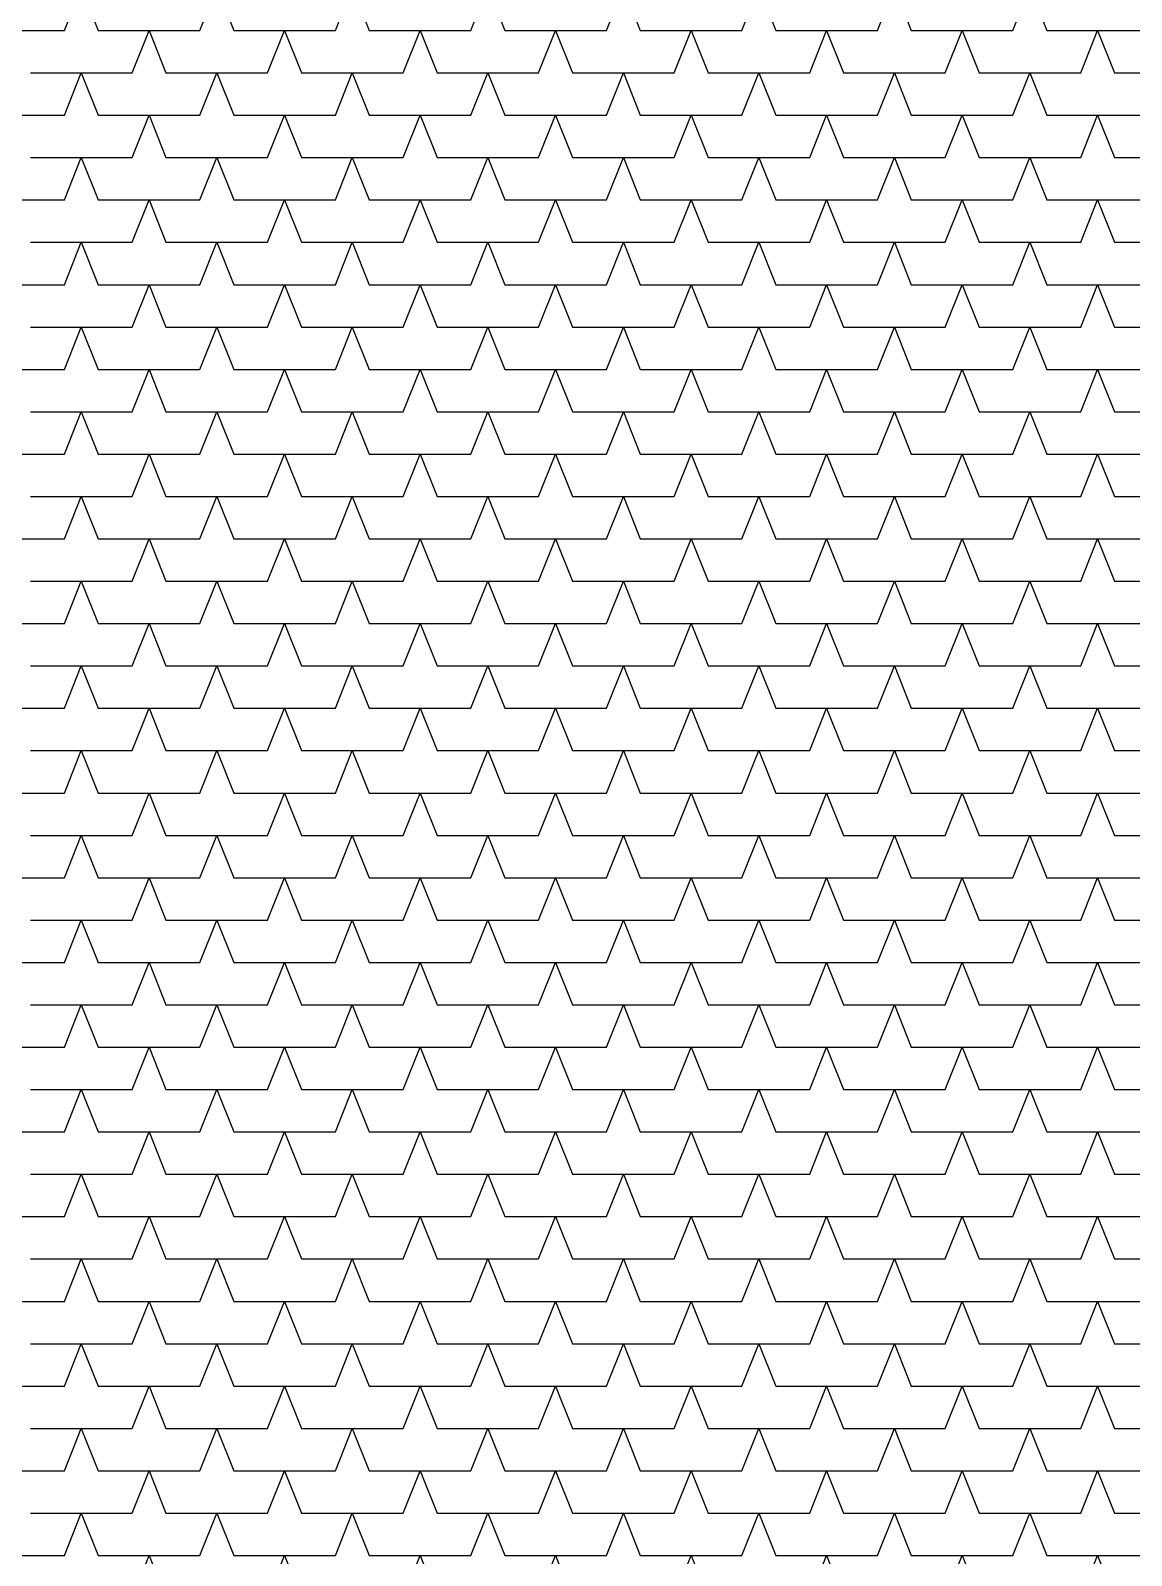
# Model space of a CAD drawing. Header units: inches. Extents: x 86794 to 87086, y 41803 to 41823.
# Drawn here: x 87032.651 to 87033.951, y 41819.53 to 41821.33 of the extents above; entities that cross this region are included whole.
import ezdxf

# ---------------------------------------------------------------- set-up
doc = ezdxf.new("R2010")
doc.units = ezdxf.units.IN
doc.header["$MEASUREMENT"] = 0

msp = doc.modelspace()

# ---------------------------------------------------------------- linework, layer by layer
at = {"color": 250}
for p, q in [((87032.6909, 41821.3295), (87032.7109, 41821.3795)), ((87032.7109, 41821.3795), (87032.7309, 41821.3295)), ((87032.8509, 41821.3295), (87032.8709, 41821.3795)), ((87032.8709, 41821.3795), (87032.8909, 41821.3295)), ((87033.0109, 41821.3295), (87033.0309, 41821.3795)), ((87033.0309, 41821.3795), (87033.0509, 41821.3295)), ((87033.1709, 41821.3295), (87033.1909, 41821.3795)), ((87033.1909, 41821.3795), (87033.2109, 41821.3295)), ((87033.3309, 41821.3295), (87033.3509, 41821.3795)), ((87033.3509, 41821.3795), (87033.3709, 41821.3295)), ((87033.4909, 41821.3295), (87033.5109, 41821.3795)), ((87033.5109, 41821.3795), (87033.5309, 41821.3295)), ((87033.6509, 41821.3295), (87033.6709, 41821.3795)), ((87033.6709, 41821.3795), (87033.6909, 41821.3295)), ((87033.8109, 41821.3295), (87033.8309, 41821.3795)), ((87033.8309, 41821.3795), (87033.8509, 41821.3295)), ((87032.5709, 41821.3295), (87032.6909, 41821.3295)), ((87032.7309, 41821.3295), (87032.8509, 41821.3295)), ((87032.7709, 41821.2795), (87032.7909, 41821.3295)), ((87032.7909, 41821.3295), (87032.8109, 41821.2795)), ((87032.8909, 41821.3295), (87033.0109, 41821.3295)), ((87032.9309, 41821.2795), (87032.9509, 41821.3295)), ((87032.9509, 41821.3295), (87032.9709, 41821.2795)), ((87033.0509, 41821.3295), (87033.1709, 41821.3295)), ((87033.0909, 41821.2795), (87033.1109, 41821.3295)), ((87033.1109, 41821.3295), (87033.1309, 41821.2795)), ((87033.2109, 41821.3295), (87033.3309, 41821.3295)), ((87033.2509, 41821.2795), (87033.2709, 41821.3295)), ((87033.2709, 41821.3295), (87033.2909, 41821.2795)), ((87033.3709, 41821.3295), (87033.4909, 41821.3295)), ((87033.4109, 41821.2795), (87033.4309, 41821.3295)), ((87033.4309, 41821.3295), (87033.4509, 41821.2795)), ((87033.5309, 41821.3295), (87033.6509, 41821.3295)), ((87033.5709, 41821.2795), (87033.5909, 41821.3295)), ((87033.5909, 41821.3295), (87033.6109, 41821.2795)), ((87033.6909, 41821.3295), (87033.8109, 41821.3295)), ((87033.7309, 41821.2795), (87033.7509, 41821.3295)), ((87033.7509, 41821.3295), (87033.7709, 41821.2795)), ((87033.8509, 41821.3295), (87033.9709, 41821.3295)), ((87033.8909, 41821.2795), (87033.9109, 41821.3295)), ((87033.9109, 41821.3295), (87033.9309, 41821.2795)), ((87032.6509, 41821.2795), (87032.7709, 41821.2795)), ((87032.6909, 41821.2295), (87032.7109, 41821.2795)), ((87032.7109, 41821.2795), (87032.7309, 41821.2295)), ((87032.8109, 41821.2795), (87032.9309, 41821.2795)), ((87032.8509, 41821.2295), (87032.8709, 41821.2795)), ((87032.8709, 41821.2795), (87032.8909, 41821.2295)), ((87032.9709, 41821.2795), (87033.0909, 41821.2795)), ((87033.0109, 41821.2295), (87033.0309, 41821.2795)), ((87033.0309, 41821.2795), (87033.0509, 41821.2295)), ((87033.1309, 41821.2795), (87033.2509, 41821.2795)), ((87033.1709, 41821.2295), (87033.1909, 41821.2795)), ((87033.1909, 41821.2795), (87033.2109, 41821.2295)), ((87033.2909, 41821.2795), (87033.4109, 41821.2795)), ((87033.3309, 41821.2295), (87033.3509, 41821.2795)), ((87033.3509, 41821.2795), (87033.3709, 41821.2295)), ((87033.4509, 41821.2795), (87033.5709, 41821.2795)), ((87033.4909, 41821.2295), (87033.5109, 41821.2795)), ((87033.5109, 41821.2795), (87033.5309, 41821.2295)), ((87033.6109, 41821.2795), (87033.7309, 41821.2795)), ((87033.6509, 41821.2295), (87033.6709, 41821.2795)), ((87033.6709, 41821.2795), (87033.6909, 41821.2295)), ((87033.7709, 41821.2795), (87033.8909, 41821.2795)), ((87033.8109, 41821.2295), (87033.8309, 41821.2795)), ((87033.8309, 41821.2795), (87033.8509, 41821.2295)), ((87033.9309, 41821.2795), (87034.0509, 41821.2795)), ((87032.5709, 41821.2295), (87032.6909, 41821.2295)), ((87032.7309, 41821.2295), (87032.8509, 41821.2295)), ((87032.7709, 41821.1795), (87032.7909, 41821.2295)), ((87032.7909, 41821.2295), (87032.8109, 41821.1795)), ((87032.8909, 41821.2295), (87033.0109, 41821.2295)), ((87032.9309, 41821.1795), (87032.9509, 41821.2295)), ((87032.9509, 41821.2295), (87032.9709, 41821.1795)), ((87033.0509, 41821.2295), (87033.1709, 41821.2295)), ((87033.0909, 41821.1795), (87033.1109, 41821.2295)), ((87033.1109, 41821.2295), (87033.1309, 41821.1795)), ((87033.2109, 41821.2295), (87033.3309, 41821.2295)), ((87033.2509, 41821.1795), (87033.2709, 41821.2295)), ((87033.2709, 41821.2295), (87033.2909, 41821.1795)), ((87033.3709, 41821.2295), (87033.4909, 41821.2295)), ((87033.4109, 41821.1795), (87033.4309, 41821.2295)), ((87033.4309, 41821.2295), (87033.4509, 41821.1795)), ((87033.5309, 41821.2295), (87033.6509, 41821.2295)), ((87033.5709, 41821.1795), (87033.5909, 41821.2295)), ((87033.5909, 41821.2295), (87033.6109, 41821.1795)), ((87033.6909, 41821.2295), (87033.8109, 41821.2295)), ((87033.7309, 41821.1795), (87033.7509, 41821.2295)), ((87033.7509, 41821.2295), (87033.7709, 41821.1795)), ((87033.8509, 41821.2295), (87033.9709, 41821.2295)), ((87033.8909, 41821.1795), (87033.9109, 41821.2295)), ((87033.9109, 41821.2295), (87033.9309, 41821.1795)), ((87032.6509, 41821.1795), (87032.7709, 41821.1795)), ((87032.6909, 41821.1295), (87032.7109, 41821.1795)), ((87032.7109, 41821.1795), (87032.7309, 41821.1295)), ((87032.8109, 41821.1795), (87032.9309, 41821.1795)), ((87032.8509, 41821.1295), (87032.8709, 41821.1795)), ((87032.8709, 41821.1795), (87032.8909, 41821.1295)), ((87032.9709, 41821.1795), (87033.0909, 41821.1795)), ((87033.0109, 41821.1295), (87033.0309, 41821.1795)), ((87033.0309, 41821.1795), (87033.0509, 41821.1295)), ((87033.1309, 41821.1795), (87033.2509, 41821.1795)), ((87033.1709, 41821.1295), (87033.1909, 41821.1795)), ((87033.1909, 41821.1795), (87033.2109, 41821.1295)), ((87033.2909, 41821.1795), (87033.4109, 41821.1795)), ((87033.3309, 41821.1295), (87033.3509, 41821.1795)), ((87033.3509, 41821.1795), (87033.3709, 41821.1295)), ((87033.4509, 41821.1795), (87033.5709, 41821.1795)), ((87033.4909, 41821.1295), (87033.5109, 41821.1795)), ((87033.5109, 41821.1795), (87033.5309, 41821.1295)), ((87033.6109, 41821.1795), (87033.7309, 41821.1795)), ((87033.6509, 41821.1295), (87033.6709, 41821.1795)), ((87033.6709, 41821.1795), (87033.6909, 41821.1295)), ((87033.7709, 41821.1795), (87033.8909, 41821.1795)), ((87033.8109, 41821.1295), (87033.8309, 41821.1795)), ((87033.8309, 41821.1795), (87033.8509, 41821.1295)), ((87033.9309, 41821.1795), (87034.0509, 41821.1795)), ((87032.5709, 41821.1295), (87032.6909, 41821.1295)), ((87032.7309, 41821.1295), (87032.8509, 41821.1295)), ((87032.7709, 41821.0795), (87032.7909, 41821.1295)), ((87032.7909, 41821.1295), (87032.8109, 41821.0795)), ((87032.8909, 41821.1295), (87033.0109, 41821.1295)), ((87032.9309, 41821.0795), (87032.9509, 41821.1295)), ((87032.9509, 41821.1295), (87032.9709, 41821.0795)), ((87033.0509, 41821.1295), (87033.1709, 41821.1295)), ((87033.0909, 41821.0795), (87033.1109, 41821.1295)), ((87033.1109, 41821.1295), (87033.1309, 41821.0795)), ((87033.2109, 41821.1295), (87033.3309, 41821.1295)), ((87033.2509, 41821.0795), (87033.2709, 41821.1295)), ((87033.2709, 41821.1295), (87033.2909, 41821.0795)), ((87033.3709, 41821.1295), (87033.4909, 41821.1295)), ((87033.4109, 41821.0795), (87033.4309, 41821.1295)), ((87033.4309, 41821.1295), (87033.4509, 41821.0795)), ((87033.5309, 41821.1295), (87033.6509, 41821.1295)), ((87033.5709, 41821.0795), (87033.5909, 41821.1295)), ((87033.5909, 41821.1295), (87033.6109, 41821.0795)), ((87033.6909, 41821.1295), (87033.8109, 41821.1295)), ((87033.7309, 41821.0795), (87033.7509, 41821.1295)), ((87033.7509, 41821.1295), (87033.7709, 41821.0795)), ((87033.8509, 41821.1295), (87033.9709, 41821.1295)), ((87033.8909, 41821.0795), (87033.9109, 41821.1295)), ((87033.9109, 41821.1295), (87033.9309, 41821.0795)), ((87032.6509, 41821.0795), (87032.7709, 41821.0795)), ((87032.6909, 41821.0295), (87032.7109, 41821.0795)), ((87032.7109, 41821.0795), (87032.7309, 41821.0295)), ((87032.8109, 41821.0795), (87032.9309, 41821.0795)), ((87032.8509, 41821.0295), (87032.8709, 41821.0795)), ((87032.8709, 41821.0795), (87032.8909, 41821.0295)), ((87032.9709, 41821.0795), (87033.0909, 41821.0795)), ((87033.0109, 41821.0295), (87033.0309, 41821.0795)), ((87033.0309, 41821.0795), (87033.0509, 41821.0295)), ((87033.1309, 41821.0795), (87033.2509, 41821.0795)), ((87033.1709, 41821.0295), (87033.1909, 41821.0795)), ((87033.1909, 41821.0795), (87033.2109, 41821.0295)), ((87033.2909, 41821.0795), (87033.4109, 41821.0795)), ((87033.3309, 41821.0295), (87033.3509, 41821.0795)), ((87033.3509, 41821.0795), (87033.3709, 41821.0295)), ((87033.4509, 41821.0795), (87033.5709, 41821.0795)), ((87033.4909, 41821.0295), (87033.5109, 41821.0795)), ((87033.5109, 41821.0795), (87033.5309, 41821.0295)), ((87033.6109, 41821.0795), (87033.7309, 41821.0795)), ((87033.6509, 41821.0295), (87033.6709, 41821.0795)), ((87033.6709, 41821.0795), (87033.6909, 41821.0295)), ((87033.7709, 41821.0795), (87033.8909, 41821.0795)), ((87033.8109, 41821.0295), (87033.8309, 41821.0795)), ((87033.8309, 41821.0795), (87033.8509, 41821.0295)), ((87033.9309, 41821.0795), (87034.0509, 41821.0795)), ((87032.5709, 41821.0295), (87032.6909, 41821.0295)), ((87032.7309, 41821.0295), (87032.8509, 41821.0295)), ((87032.7709, 41820.9795), (87032.7909, 41821.0295)), ((87032.7909, 41821.0295), (87032.8109, 41820.9795)), ((87032.8909, 41821.0295), (87033.0109, 41821.0295)), ((87032.9309, 41820.9795), (87032.9509, 41821.0295)), ((87032.9509, 41821.0295), (87032.9709, 41820.9795)), ((87033.0509, 41821.0295), (87033.1709, 41821.0295)), ((87033.0909, 41820.9795), (87033.1109, 41821.0295)), ((87033.1109, 41821.0295), (87033.1309, 41820.9795)), ((87033.2109, 41821.0295), (87033.3309, 41821.0295)), ((87033.2509, 41820.9795), (87033.2709, 41821.0295)), ((87033.2709, 41821.0295), (87033.2909, 41820.9795)), ((87033.3709, 41821.0295), (87033.4909, 41821.0295)), ((87033.4109, 41820.9795), (87033.4309, 41821.0295)), ((87033.4309, 41821.0295), (87033.4509, 41820.9795)), ((87033.5309, 41821.0295), (87033.6509, 41821.0295)), ((87033.5709, 41820.9795), (87033.5909, 41821.0295)), ((87033.5909, 41821.0295), (87033.6109, 41820.9795)), ((87033.6909, 41821.0295), (87033.8109, 41821.0295)), ((87033.7309, 41820.9795), (87033.7509, 41821.0295)), ((87033.7509, 41821.0295), (87033.7709, 41820.9795)), ((87033.8509, 41821.0295), (87033.9709, 41821.0295)), ((87033.8909, 41820.9795), (87033.9109, 41821.0295)), ((87033.9109, 41821.0295), (87033.9309, 41820.9795)), ((87032.6509, 41820.9795), (87032.7709, 41820.9795)), ((87032.6909, 41820.9295), (87032.7109, 41820.9795)), ((87032.7109, 41820.9795), (87032.7309, 41820.9295)), ((87032.8109, 41820.9795), (87032.9309, 41820.9795)), ((87032.8509, 41820.9295), (87032.8709, 41820.9795)), ((87032.8709, 41820.9795), (87032.8909, 41820.9295)), ((87032.9709, 41820.9795), (87033.0909, 41820.9795)), ((87033.0109, 41820.9295), (87033.0309, 41820.9795)), ((87033.0309, 41820.9795), (87033.0509, 41820.9295)), ((87033.1309, 41820.9795), (87033.2509, 41820.9795)), ((87033.1709, 41820.9295), (87033.1909, 41820.9795)), ((87033.1909, 41820.9795), (87033.2109, 41820.9295)), ((87033.2909, 41820.9795), (87033.4109, 41820.9795)), ((87033.3309, 41820.9295), (87033.3509, 41820.9795)), ((87033.3509, 41820.9795), (87033.3709, 41820.9295)), ((87033.4509, 41820.9795), (87033.5709, 41820.9795)), ((87033.4909, 41820.9295), (87033.5109, 41820.9795)), ((87033.5109, 41820.9795), (87033.5309, 41820.9295)), ((87033.6109, 41820.9795), (87033.7309, 41820.9795)), ((87033.6509, 41820.9295), (87033.6709, 41820.9795)), ((87033.6709, 41820.9795), (87033.6909, 41820.9295)), ((87033.7709, 41820.9795), (87033.8909, 41820.9795)), ((87033.8109, 41820.9295), (87033.8309, 41820.9795)), ((87033.8309, 41820.9795), (87033.8509, 41820.9295)), ((87033.9309, 41820.9795), (87034.0509, 41820.9795)), ((87032.5709, 41820.9295), (87032.6909, 41820.9295)), ((87032.7309, 41820.9295), (87032.8509, 41820.9295)), ((87032.7709, 41820.8795), (87032.7909, 41820.9295)), ((87032.7909, 41820.9295), (87032.8109, 41820.8795)), ((87032.8909, 41820.9295), (87033.0109, 41820.9295)), ((87032.9309, 41820.8795), (87032.9509, 41820.9295)), ((87032.9509, 41820.9295), (87032.9709, 41820.8795)), ((87033.0509, 41820.9295), (87033.1709, 41820.9295)), ((87033.0909, 41820.8795), (87033.1109, 41820.9295)), ((87033.1109, 41820.9295), (87033.1309, 41820.8795)), ((87033.2109, 41820.9295), (87033.3309, 41820.9295)), ((87033.2509, 41820.8795), (87033.2709, 41820.9295)), ((87033.2709, 41820.9295), (87033.2909, 41820.8795)), ((87033.3709, 41820.9295), (87033.4909, 41820.9295)), ((87033.4109, 41820.8795), (87033.4309, 41820.9295)), ((87033.4309, 41820.9295), (87033.4509, 41820.8795)), ((87033.5309, 41820.9295), (87033.6509, 41820.9295)), ((87033.5709, 41820.8795), (87033.5909, 41820.9295)), ((87033.5909, 41820.9295), (87033.6109, 41820.8795)), ((87033.6909, 41820.9295), (87033.8109, 41820.9295)), ((87033.7309, 41820.8795), (87033.7509, 41820.9295)), ((87033.7509, 41820.9295), (87033.7709, 41820.8795)), ((87033.8509, 41820.9295), (87033.9709, 41820.9295)), ((87033.8909, 41820.8795), (87033.9109, 41820.9295)), ((87033.9109, 41820.9295), (87033.9309, 41820.8795)), ((87032.6509, 41820.8795), (87032.7709, 41820.8795)), ((87032.6909, 41820.8295), (87032.7109, 41820.8795)), ((87032.7109, 41820.8795), (87032.7309, 41820.8295)), ((87032.8109, 41820.8795), (87032.9309, 41820.8795)), ((87032.8509, 41820.8295), (87032.8709, 41820.8795)), ((87032.8709, 41820.8795), (87032.8909, 41820.8295)), ((87032.9709, 41820.8795), (87033.0909, 41820.8795)), ((87033.0109, 41820.8295), (87033.0309, 41820.8795)), ((87033.0309, 41820.8795), (87033.0509, 41820.8295)), ((87033.1309, 41820.8795), (87033.2509, 41820.8795)), ((87033.1709, 41820.8295), (87033.1909, 41820.8795)), ((87033.1909, 41820.8795), (87033.2109, 41820.8295)), ((87033.2909, 41820.8795), (87033.4109, 41820.8795)), ((87033.3309, 41820.8295), (87033.3509, 41820.8795)), ((87033.3509, 41820.8795), (87033.3709, 41820.8295)), ((87033.4509, 41820.8795), (87033.5709, 41820.8795)), ((87033.4909, 41820.8295), (87033.5109, 41820.8795)), ((87033.5109, 41820.8795), (87033.5309, 41820.8295)), ((87033.6109, 41820.8795), (87033.7309, 41820.8795)), ((87033.6509, 41820.8295), (87033.6709, 41820.8795)), ((87033.6709, 41820.8795), (87033.6909, 41820.8295)), ((87033.7709, 41820.8795), (87033.8909, 41820.8795)), ((87033.8109, 41820.8295), (87033.8309, 41820.8795)), ((87033.8309, 41820.8795), (87033.8509, 41820.8295)), ((87033.9309, 41820.8795), (87034.0509, 41820.8795)), ((87032.5709, 41820.8295), (87032.6909, 41820.8295)), ((87032.7309, 41820.8295), (87032.8509, 41820.8295)), ((87032.7709, 41820.7795), (87032.7909, 41820.8295)), ((87032.7909, 41820.8295), (87032.8109, 41820.7795)), ((87032.8909, 41820.8295), (87033.0109, 41820.8295)), ((87032.9309, 41820.7795), (87032.9509, 41820.8295)), ((87032.9509, 41820.8295), (87032.9709, 41820.7795)), ((87033.0509, 41820.8295), (87033.1709, 41820.8295)), ((87033.0909, 41820.7795), (87033.1109, 41820.8295)), ((87033.1109, 41820.8295), (87033.1309, 41820.7795)), ((87033.2109, 41820.8295), (87033.3309, 41820.8295)), ((87033.2509, 41820.7795), (87033.2709, 41820.8295)), ((87033.2709, 41820.8295), (87033.2909, 41820.7795)), ((87033.3709, 41820.8295), (87033.4909, 41820.8295)), ((87033.4109, 41820.7795), (87033.4309, 41820.8295)), ((87033.4309, 41820.8295), (87033.4509, 41820.7795)), ((87033.5309, 41820.8295), (87033.6509, 41820.8295)), ((87033.5709, 41820.7795), (87033.5909, 41820.8295)), ((87033.5909, 41820.8295), (87033.6109, 41820.7795)), ((87033.6909, 41820.8295), (87033.8109, 41820.8295)), ((87033.7309, 41820.7795), (87033.7509, 41820.8295)), ((87033.7509, 41820.8295), (87033.7709, 41820.7795)), ((87033.8509, 41820.8295), (87033.9709, 41820.8295)), ((87033.8909, 41820.7795), (87033.9109, 41820.8295)), ((87033.9109, 41820.8295), (87033.9309, 41820.7795)), ((87032.6509, 41820.7795), (87032.7709, 41820.7795)), ((87032.6909, 41820.7295), (87032.7109, 41820.7795)), ((87032.7109, 41820.7795), (87032.7309, 41820.7295)), ((87032.8109, 41820.7795), (87032.9309, 41820.7795)), ((87032.8509, 41820.7295), (87032.8709, 41820.7795)), ((87032.8709, 41820.7795), (87032.8909, 41820.7295)), ((87032.9709, 41820.7795), (87033.0909, 41820.7795)), ((87033.0109, 41820.7295), (87033.0309, 41820.7795)), ((87033.0309, 41820.7795), (87033.0509, 41820.7295)), ((87033.1309, 41820.7795), (87033.2509, 41820.7795)), ((87033.1709, 41820.7295), (87033.1909, 41820.7795)), ((87033.1909, 41820.7795), (87033.2109, 41820.7295)), ((87033.2909, 41820.7795), (87033.4109, 41820.7795)), ((87033.3309, 41820.7295), (87033.3509, 41820.7795)), ((87033.3509, 41820.7795), (87033.3709, 41820.7295)), ((87033.4509, 41820.7795), (87033.5709, 41820.7795)), ((87033.4909, 41820.7295), (87033.5109, 41820.7795)), ((87033.5109, 41820.7795), (87033.5309, 41820.7295)), ((87033.6109, 41820.7795), (87033.7309, 41820.7795)), ((87033.6509, 41820.7295), (87033.6709, 41820.7795)), ((87033.6709, 41820.7795), (87033.6909, 41820.7295)), ((87033.7709, 41820.7795), (87033.8909, 41820.7795)), ((87033.8109, 41820.7295), (87033.8309, 41820.7795)), ((87033.8309, 41820.7795), (87033.8509, 41820.7295)), ((87033.9309, 41820.7795), (87034.0509, 41820.7795)), ((87032.5709, 41820.7295), (87032.6909, 41820.7295)), ((87032.7309, 41820.7295), (87032.8509, 41820.7295)), ((87032.7709, 41820.6795), (87032.7909, 41820.7295)), ((87032.7909, 41820.7295), (87032.8109, 41820.6795)), ((87032.8909, 41820.7295), (87033.0109, 41820.7295)), ((87032.9309, 41820.6795), (87032.9509, 41820.7295)), ((87032.9509, 41820.7295), (87032.9709, 41820.6795)), ((87033.0509, 41820.7295), (87033.1709, 41820.7295)), ((87033.0909, 41820.6795), (87033.1109, 41820.7295)), ((87033.1109, 41820.7295), (87033.1309, 41820.6795)), ((87033.2109, 41820.7295), (87033.3309, 41820.7295)), ((87033.2509, 41820.6795), (87033.2709, 41820.7295)), ((87033.2709, 41820.7295), (87033.2909, 41820.6795)), ((87033.3709, 41820.7295), (87033.4909, 41820.7295)), ((87033.4109, 41820.6795), (87033.4309, 41820.7295)), ((87033.4309, 41820.7295), (87033.4509, 41820.6795)), ((87033.5309, 41820.7295), (87033.6509, 41820.7295)), ((87033.5709, 41820.6795), (87033.5909, 41820.7295)), ((87033.5909, 41820.7295), (87033.6109, 41820.6795)), ((87033.6909, 41820.7295), (87033.8109, 41820.7295)), ((87033.7309, 41820.6795), (87033.7509, 41820.7295)), ((87033.7509, 41820.7295), (87033.7709, 41820.6795)), ((87033.8509, 41820.7295), (87033.9709, 41820.7295)), ((87033.8909, 41820.6795), (87033.9109, 41820.7295)), ((87033.9109, 41820.7295), (87033.9309, 41820.6795)), ((87032.6509, 41820.6795), (87032.7709, 41820.6795)), ((87032.6909, 41820.6295), (87032.7109, 41820.6795)), ((87032.7109, 41820.6795), (87032.7309, 41820.6295)), ((87032.8109, 41820.6795), (87032.9309, 41820.6795)), ((87032.8509, 41820.6295), (87032.8709, 41820.6795)), ((87032.8709, 41820.6795), (87032.8909, 41820.6295)), ((87032.9709, 41820.6795), (87033.0909, 41820.6795)), ((87033.0109, 41820.6295), (87033.0309, 41820.6795)), ((87033.0309, 41820.6795), (87033.0509, 41820.6295)), ((87033.1309, 41820.6795), (87033.2509, 41820.6795)), ((87033.1709, 41820.6295), (87033.1909, 41820.6795)), ((87033.1909, 41820.6795), (87033.2109, 41820.6295)), ((87033.2909, 41820.6795), (87033.4109, 41820.6795)), ((87033.3309, 41820.6295), (87033.3509, 41820.6795)), ((87033.3509, 41820.6795), (87033.3709, 41820.6295)), ((87033.4509, 41820.6795), (87033.5709, 41820.6795)), ((87033.4909, 41820.6295), (87033.5109, 41820.6795)), ((87033.5109, 41820.6795), (87033.5309, 41820.6295)), ((87033.6109, 41820.6795), (87033.7309, 41820.6795)), ((87033.6509, 41820.6295), (87033.6709, 41820.6795)), ((87033.6709, 41820.6795), (87033.6909, 41820.6295)), ((87033.7709, 41820.6795), (87033.8909, 41820.6795)), ((87033.8109, 41820.6295), (87033.8309, 41820.6795)), ((87033.8309, 41820.6795), (87033.8509, 41820.6295)), ((87033.9309, 41820.6795), (87034.0509, 41820.6795)), ((87032.5709, 41820.6295), (87032.6909, 41820.6295)), ((87032.7309, 41820.6295), (87032.8509, 41820.6295)), ((87032.7709, 41820.5795), (87032.7909, 41820.6295)), ((87032.7909, 41820.6295), (87032.8109, 41820.5795)), ((87032.8909, 41820.6295), (87033.0109, 41820.6295)), ((87032.9309, 41820.5795), (87032.9509, 41820.6295)), ((87032.9509, 41820.6295), (87032.9709, 41820.5795)), ((87033.0509, 41820.6295), (87033.1709, 41820.6295)), ((87033.0909, 41820.5795), (87033.1109, 41820.6295)), ((87033.1109, 41820.6295), (87033.1309, 41820.5795)), ((87033.2109, 41820.6295), (87033.3309, 41820.6295)), ((87033.2509, 41820.5795), (87033.2709, 41820.6295)), ((87033.2709, 41820.6295), (87033.2909, 41820.5795)), ((87033.3709, 41820.6295), (87033.4909, 41820.6295)), ((87033.4109, 41820.5795), (87033.4309, 41820.6295)), ((87033.4309, 41820.6295), (87033.4509, 41820.5795)), ((87033.5309, 41820.6295), (87033.6509, 41820.6295)), ((87033.5709, 41820.5795), (87033.5909, 41820.6295)), ((87033.5909, 41820.6295), (87033.6109, 41820.5795)), ((87033.6909, 41820.6295), (87033.8109, 41820.6295)), ((87033.7309, 41820.5795), (87033.7509, 41820.6295)), ((87033.7509, 41820.6295), (87033.7709, 41820.5795)), ((87033.8509, 41820.6295), (87033.9709, 41820.6295)), ((87033.8909, 41820.5795), (87033.9109, 41820.6295)), ((87033.9109, 41820.6295), (87033.9309, 41820.5795)), ((87032.6509, 41820.5795), (87032.7709, 41820.5795)), ((87032.6909, 41820.5295), (87032.7109, 41820.5795)), ((87032.7109, 41820.5795), (87032.7309, 41820.5295)), ((87032.8109, 41820.5795), (87032.9309, 41820.5795)), ((87032.8509, 41820.5295), (87032.8709, 41820.5795)), ((87032.8709, 41820.5795), (87032.8909, 41820.5295)), ((87032.9709, 41820.5795), (87033.0909, 41820.5795)), ((87033.0109, 41820.5295), (87033.0309, 41820.5795)), ((87033.0309, 41820.5795), (87033.0509, 41820.5295)), ((87033.1309, 41820.5795), (87033.2509, 41820.5795)), ((87033.1709, 41820.5295), (87033.1909, 41820.5795)), ((87033.1909, 41820.5795), (87033.2109, 41820.5295)), ((87033.2909, 41820.5795), (87033.4109, 41820.5795)), ((87033.3309, 41820.5295), (87033.3509, 41820.5795)), ((87033.3509, 41820.5795), (87033.3709, 41820.5295)), ((87033.4509, 41820.5795), (87033.5709, 41820.5795)), ((87033.4909, 41820.5295), (87033.5109, 41820.5795)), ((87033.5109, 41820.5795), (87033.5309, 41820.5295)), ((87033.6109, 41820.5795), (87033.7309, 41820.5795)), ((87033.6509, 41820.5295), (87033.6709, 41820.5795)), ((87033.6709, 41820.5795), (87033.6909, 41820.5295)), ((87033.7709, 41820.5795), (87033.8909, 41820.5795)), ((87033.8109, 41820.5295), (87033.8309, 41820.5795)), ((87033.8309, 41820.5795), (87033.8509, 41820.5295)), ((87033.9309, 41820.5795), (87034.0509, 41820.5795)), ((87032.5709, 41820.5295), (87032.6909, 41820.5295)), ((87032.7309, 41820.5295), (87032.8509, 41820.5295)), ((87032.7709, 41820.4795), (87032.7909, 41820.5295)), ((87032.7909, 41820.5295), (87032.8109, 41820.4795)), ((87032.8909, 41820.5295), (87033.0109, 41820.5295)), ((87032.9309, 41820.4795), (87032.9509, 41820.5295)), ((87032.9509, 41820.5295), (87032.9709, 41820.4795)), ((87033.0509, 41820.5295), (87033.1709, 41820.5295)), ((87033.0909, 41820.4795), (87033.1109, 41820.5295)), ((87033.1109, 41820.5295), (87033.1309, 41820.4795)), ((87033.2109, 41820.5295), (87033.3309, 41820.5295)), ((87033.2509, 41820.4795), (87033.2709, 41820.5295)), ((87033.2709, 41820.5295), (87033.2909, 41820.4795)), ((87033.3709, 41820.5295), (87033.4909, 41820.5295)), ((87033.4109, 41820.4795), (87033.4309, 41820.5295)), ((87033.4309, 41820.5295), (87033.4509, 41820.4795)), ((87033.5309, 41820.5295), (87033.6509, 41820.5295)), ((87033.5709, 41820.4795), (87033.5909, 41820.5295)), ((87033.5909, 41820.5295), (87033.6109, 41820.4795)), ((87033.6909, 41820.5295), (87033.8109, 41820.5295)), ((87033.7309, 41820.4795), (87033.7509, 41820.5295)), ((87033.7509, 41820.5295), (87033.7709, 41820.4795)), ((87033.8509, 41820.5295), (87033.9709, 41820.5295)), ((87033.8909, 41820.4795), (87033.9109, 41820.5295)), ((87033.9109, 41820.5295), (87033.9309, 41820.4795)), ((87032.6509, 41820.4795), (87032.7709, 41820.4795)), ((87032.6909, 41820.4295), (87032.7109, 41820.4795)), ((87032.7109, 41820.4795), (87032.7309, 41820.4295)), ((87032.8109, 41820.4795), (87032.9309, 41820.4795)), ((87032.8509, 41820.4295), (87032.8709, 41820.4795)), ((87032.8709, 41820.4795), (87032.8909, 41820.4295)), ((87032.9709, 41820.4795), (87033.0909, 41820.4795)), ((87033.0109, 41820.4295), (87033.0309, 41820.4795)), ((87033.0309, 41820.4795), (87033.0509, 41820.4295)), ((87033.1309, 41820.4795), (87033.2509, 41820.4795)), ((87033.1709, 41820.4295), (87033.1909, 41820.4795)), ((87033.1909, 41820.4795), (87033.2109, 41820.4295)), ((87033.2909, 41820.4795), (87033.4109, 41820.4795)), ((87033.3309, 41820.4295), (87033.3509, 41820.4795)), ((87033.3509, 41820.4795), (87033.3709, 41820.4295)), ((87033.4509, 41820.4795), (87033.5709, 41820.4795)), ((87033.4909, 41820.4295), (87033.5109, 41820.4795)), ((87033.5109, 41820.4795), (87033.5309, 41820.4295)), ((87033.6109, 41820.4795), (87033.7309, 41820.4795)), ((87033.6509, 41820.4295), (87033.6709, 41820.4795)), ((87033.6709, 41820.4795), (87033.6909, 41820.4295)), ((87033.7709, 41820.4795), (87033.8909, 41820.4795)), ((87033.8109, 41820.4295), (87033.8309, 41820.4795)), ((87033.8309, 41820.4795), (87033.8509, 41820.4295)), ((87033.9309, 41820.4795), (87034.0509, 41820.4795)), ((87032.5709, 41820.4295), (87032.6909, 41820.4295)), ((87032.7309, 41820.4295), (87032.8509, 41820.4295)), ((87032.7709, 41820.3795), (87032.7909, 41820.4295)), ((87032.7909, 41820.4295), (87032.8109, 41820.3795)), ((87032.8909, 41820.4295), (87033.0109, 41820.4295)), ((87032.9309, 41820.3795), (87032.9509, 41820.4295)), ((87032.9509, 41820.4295), (87032.9709, 41820.3795)), ((87033.0509, 41820.4295), (87033.1709, 41820.4295)), ((87033.0909, 41820.3795), (87033.1109, 41820.4295)), ((87033.1109, 41820.4295), (87033.1309, 41820.3795)), ((87033.2109, 41820.4295), (87033.3309, 41820.4295)), ((87033.2509, 41820.3795), (87033.2709, 41820.4295)), ((87033.2709, 41820.4295), (87033.2909, 41820.3795)), ((87033.3709, 41820.4295), (87033.4909, 41820.4295)), ((87033.4109, 41820.3795), (87033.4309, 41820.4295)), ((87033.4309, 41820.4295), (87033.4509, 41820.3795)), ((87033.5309, 41820.4295), (87033.6509, 41820.4295)), ((87033.5709, 41820.3795), (87033.5909, 41820.4295)), ((87033.5909, 41820.4295), (87033.6109, 41820.3795)), ((87033.6909, 41820.4295), (87033.8109, 41820.4295)), ((87033.7309, 41820.3795), (87033.7509, 41820.4295)), ((87033.7509, 41820.4295), (87033.7709, 41820.3795)), ((87033.8509, 41820.4295), (87033.9709, 41820.4295)), ((87033.8909, 41820.3795), (87033.9109, 41820.4295)), ((87033.9109, 41820.4295), (87033.9309, 41820.3795)), ((87032.6509, 41820.3795), (87032.7709, 41820.3795)), ((87032.6909, 41820.3295), (87032.7109, 41820.3795)), ((87032.7109, 41820.3795), (87032.7309, 41820.3295)), ((87032.8109, 41820.3795), (87032.9309, 41820.3795)), ((87032.8509, 41820.3295), (87032.8709, 41820.3795)), ((87032.8709, 41820.3795), (87032.8909, 41820.3295)), ((87032.9709, 41820.3795), (87033.0909, 41820.3795)), ((87033.0109, 41820.3295), (87033.0309, 41820.3795)), ((87033.0309, 41820.3795), (87033.0509, 41820.3295)), ((87033.1309, 41820.3795), (87033.2509, 41820.3795)), ((87033.1709, 41820.3295), (87033.1909, 41820.3795)), ((87033.1909, 41820.3795), (87033.2109, 41820.3295)), ((87033.2909, 41820.3795), (87033.4109, 41820.3795)), ((87033.3309, 41820.3295), (87033.3509, 41820.3795)), ((87033.3509, 41820.3795), (87033.3709, 41820.3295)), ((87033.4509, 41820.3795), (87033.5709, 41820.3795)), ((87033.4909, 41820.3295), (87033.5109, 41820.3795)), ((87033.5109, 41820.3795), (87033.5309, 41820.3295)), ((87033.6109, 41820.3795), (87033.7309, 41820.3795)), ((87033.6509, 41820.3295), (87033.6709, 41820.3795)), ((87033.6709, 41820.3795), (87033.6909, 41820.3295)), ((87033.7709, 41820.3795), (87033.8909, 41820.3795)), ((87033.8109, 41820.3295), (87033.8309, 41820.3795)), ((87033.8309, 41820.3795), (87033.8509, 41820.3295)), ((87033.9309, 41820.3795), (87034.0509, 41820.3795)), ((87032.5709, 41820.3295), (87032.6909, 41820.3295)), ((87032.7309, 41820.3295), (87032.8509, 41820.3295)), ((87032.7709, 41820.2795), (87032.7909, 41820.3295)), ((87032.7909, 41820.3295), (87032.8109, 41820.2795)), ((87032.8909, 41820.3295), (87033.0109, 41820.3295)), ((87032.9309, 41820.2795), (87032.9509, 41820.3295)), ((87032.9509, 41820.3295), (87032.9709, 41820.2795)), ((87033.0509, 41820.3295), (87033.1709, 41820.3295)), ((87033.0909, 41820.2795), (87033.1109, 41820.3295)), ((87033.1109, 41820.3295), (87033.1309, 41820.2795)), ((87033.2109, 41820.3295), (87033.3309, 41820.3295)), ((87033.2509, 41820.2795), (87033.2709, 41820.3295)), ((87033.2709, 41820.3295), (87033.2909, 41820.2795)), ((87033.3709, 41820.3295), (87033.4909, 41820.3295)), ((87033.4109, 41820.2795), (87033.4309, 41820.3295)), ((87033.4309, 41820.3295), (87033.4509, 41820.2795)), ((87033.5309, 41820.3295), (87033.6509, 41820.3295)), ((87033.5709, 41820.2795), (87033.5909, 41820.3295)), ((87033.5909, 41820.3295), (87033.6109, 41820.2795)), ((87033.6909, 41820.3295), (87033.8109, 41820.3295)), ((87033.7309, 41820.2795), (87033.7509, 41820.3295)), ((87033.7509, 41820.3295), (87033.7709, 41820.2795)), ((87033.8509, 41820.3295), (87033.9709, 41820.3295)), ((87033.8909, 41820.2795), (87033.9109, 41820.3295)), ((87033.9109, 41820.3295), (87033.9309, 41820.2795)), ((87032.6509, 41820.2795), (87032.7709, 41820.2795)), ((87032.6909, 41820.2295), (87032.7109, 41820.2795)), ((87032.7109, 41820.2795), (87032.7309, 41820.2295)), ((87032.8109, 41820.2795), (87032.9309, 41820.2795)), ((87032.8509, 41820.2295), (87032.8709, 41820.2795)), ((87032.8709, 41820.2795), (87032.8909, 41820.2295)), ((87032.9709, 41820.2795), (87033.0909, 41820.2795)), ((87033.0109, 41820.2295), (87033.0309, 41820.2795)), ((87033.0309, 41820.2795), (87033.0509, 41820.2295)), ((87033.1309, 41820.2795), (87033.2509, 41820.2795)), ((87033.1709, 41820.2295), (87033.1909, 41820.2795)), ((87033.1909, 41820.2795), (87033.2109, 41820.2295)), ((87033.2909, 41820.2795), (87033.4109, 41820.2795)), ((87033.3309, 41820.2295), (87033.3509, 41820.2795)), ((87033.3509, 41820.2795), (87033.3709, 41820.2295)), ((87033.4509, 41820.2795), (87033.5709, 41820.2795)), ((87033.4909, 41820.2295), (87033.5109, 41820.2795)), ((87033.5109, 41820.2795), (87033.5309, 41820.2295)), ((87033.6109, 41820.2795), (87033.7309, 41820.2795)), ((87033.6509, 41820.2295), (87033.6709, 41820.2795)), ((87033.6709, 41820.2795), (87033.6909, 41820.2295)), ((87033.7709, 41820.2795), (87033.8909, 41820.2795)), ((87033.8109, 41820.2295), (87033.8309, 41820.2795)), ((87033.8309, 41820.2795), (87033.8509, 41820.2295)), ((87033.9309, 41820.2795), (87034.0509, 41820.2795)), ((87032.5709, 41820.2295), (87032.6909, 41820.2295)), ((87032.7309, 41820.2295), (87032.8509, 41820.2295)), ((87032.7709, 41820.1795), (87032.7909, 41820.2295)), ((87032.7909, 41820.2295), (87032.8109, 41820.1795)), ((87032.8909, 41820.2295), (87033.0109, 41820.2295)), ((87032.9309, 41820.1795), (87032.9509, 41820.2295)), ((87032.9509, 41820.2295), (87032.9709, 41820.1795)), ((87033.0509, 41820.2295), (87033.1709, 41820.2295)), ((87033.0909, 41820.1795), (87033.1109, 41820.2295)), ((87033.1109, 41820.2295), (87033.1309, 41820.1795)), ((87033.2109, 41820.2295), (87033.3309, 41820.2295)), ((87033.2509, 41820.1795), (87033.2709, 41820.2295)), ((87033.2709, 41820.2295), (87033.2909, 41820.1795)), ((87033.3709, 41820.2295), (87033.4909, 41820.2295)), ((87033.4109, 41820.1795), (87033.4309, 41820.2295)), ((87033.4309, 41820.2295), (87033.4509, 41820.1795)), ((87033.5309, 41820.2295), (87033.6509, 41820.2295)), ((87033.5709, 41820.1795), (87033.5909, 41820.2295)), ((87033.5909, 41820.2295), (87033.6109, 41820.1795)), ((87033.6909, 41820.2295), (87033.8109, 41820.2295)), ((87033.7309, 41820.1795), (87033.7509, 41820.2295)), ((87033.7509, 41820.2295), (87033.7709, 41820.1795)), ((87033.8509, 41820.2295), (87033.9709, 41820.2295)), ((87033.8909, 41820.1795), (87033.9109, 41820.2295)), ((87033.9109, 41820.2295), (87033.9309, 41820.1795)), ((87032.6509, 41820.1795), (87032.7709, 41820.1795)), ((87032.6909, 41820.1295), (87032.7109, 41820.1795)), ((87032.7109, 41820.1795), (87032.7309, 41820.1295)), ((87032.8109, 41820.1795), (87032.9309, 41820.1795)), ((87032.8509, 41820.1295), (87032.8709, 41820.1795)), ((87032.8709, 41820.1795), (87032.8909, 41820.1295)), ((87032.9709, 41820.1795), (87033.0909, 41820.1795)), ((87033.0109, 41820.1295), (87033.0309, 41820.1795)), ((87033.0309, 41820.1795), (87033.0509, 41820.1295)), ((87033.1309, 41820.1795), (87033.2509, 41820.1795)), ((87033.1709, 41820.1295), (87033.1909, 41820.1795)), ((87033.1909, 41820.1795), (87033.2109, 41820.1295)), ((87033.2909, 41820.1795), (87033.4109, 41820.1795)), ((87033.3309, 41820.1295), (87033.3509, 41820.1795)), ((87033.3509, 41820.1795), (87033.3709, 41820.1295)), ((87033.4509, 41820.1795), (87033.5709, 41820.1795)), ((87033.4909, 41820.1295), (87033.5109, 41820.1795)), ((87033.5109, 41820.1795), (87033.5309, 41820.1295)), ((87033.6109, 41820.1795), (87033.7309, 41820.1795)), ((87033.6509, 41820.1295), (87033.6709, 41820.1795)), ((87033.6709, 41820.1795), (87033.6909, 41820.1295)), ((87033.7709, 41820.1795), (87033.8909, 41820.1795)), ((87033.8109, 41820.1295), (87033.8309, 41820.1795)), ((87033.8309, 41820.1795), (87033.8509, 41820.1295)), ((87033.9309, 41820.1795), (87034.0509, 41820.1795)), ((87032.5709, 41820.1295), (87032.6909, 41820.1295)), ((87032.7309, 41820.1295), (87032.8509, 41820.1295)), ((87032.7709, 41820.0795), (87032.7909, 41820.1295)), ((87032.7909, 41820.1295), (87032.8109, 41820.0795)), ((87032.8909, 41820.1295), (87033.0109, 41820.1295)), ((87032.9309, 41820.0795), (87032.9509, 41820.1295)), ((87032.9509, 41820.1295), (87032.9709, 41820.0795)), ((87033.0509, 41820.1295), (87033.1709, 41820.1295)), ((87033.0909, 41820.0795), (87033.1109, 41820.1295)), ((87033.1109, 41820.1295), (87033.1309, 41820.0795)), ((87033.2109, 41820.1295), (87033.3309, 41820.1295)), ((87033.2509, 41820.0795), (87033.2709, 41820.1295)), ((87033.2709, 41820.1295), (87033.2909, 41820.0795)), ((87033.3709, 41820.1295), (87033.4909, 41820.1295)), ((87033.4109, 41820.0795), (87033.4309, 41820.1295)), ((87033.4309, 41820.1295), (87033.4509, 41820.0795)), ((87033.5309, 41820.1295), (87033.6509, 41820.1295)), ((87033.5709, 41820.0795), (87033.5909, 41820.1295)), ((87033.5909, 41820.1295), (87033.6109, 41820.0795)), ((87033.6909, 41820.1295), (87033.8109, 41820.1295)), ((87033.7309, 41820.0795), (87033.7509, 41820.1295)), ((87033.7509, 41820.1295), (87033.7709, 41820.0795)), ((87033.8509, 41820.1295), (87033.9709, 41820.1295)), ((87033.8909, 41820.0795), (87033.9109, 41820.1295)), ((87033.9109, 41820.1295), (87033.9309, 41820.0795)), ((87032.6509, 41820.0795), (87032.7709, 41820.0795)), ((87032.6909, 41820.0295), (87032.7109, 41820.0795)), ((87032.7109, 41820.0795), (87032.7309, 41820.0295)), ((87032.8109, 41820.0795), (87032.9309, 41820.0795)), ((87032.8509, 41820.0295), (87032.8709, 41820.0795)), ((87032.8709, 41820.0795), (87032.8909, 41820.0295)), ((87032.9709, 41820.0795), (87033.0909, 41820.0795)), ((87033.0109, 41820.0295), (87033.0309, 41820.0795)), ((87033.0309, 41820.0795), (87033.0509, 41820.0295)), ((87033.1309, 41820.0795), (87033.2509, 41820.0795)), ((87033.1709, 41820.0295), (87033.1909, 41820.0795)), ((87033.1909, 41820.0795), (87033.2109, 41820.0295)), ((87033.2909, 41820.0795), (87033.4109, 41820.0795)), ((87033.3309, 41820.0295), (87033.3509, 41820.0795)), ((87033.3509, 41820.0795), (87033.3709, 41820.0295)), ((87033.4509, 41820.0795), (87033.5709, 41820.0795)), ((87033.4909, 41820.0295), (87033.5109, 41820.0795)), ((87033.5109, 41820.0795), (87033.5309, 41820.0295)), ((87033.6109, 41820.0795), (87033.7309, 41820.0795)), ((87033.6509, 41820.0295), (87033.6709, 41820.0795)), ((87033.6709, 41820.0795), (87033.6909, 41820.0295)), ((87033.7709, 41820.0795), (87033.8909, 41820.0795)), ((87033.8109, 41820.0295), (87033.8309, 41820.0795)), ((87033.8309, 41820.0795), (87033.8509, 41820.0295)), ((87033.9309, 41820.0795), (87034.0509, 41820.0795)), ((87032.5709, 41820.0295), (87032.6909, 41820.0295)), ((87032.7309, 41820.0295), (87032.8509, 41820.0295)), ((87032.7709, 41819.9795), (87032.7909, 41820.0295)), ((87032.7909, 41820.0295), (87032.8109, 41819.9795)), ((87032.8909, 41820.0295), (87033.0109, 41820.0295)), ((87032.9309, 41819.9795), (87032.9509, 41820.0295)), ((87032.9509, 41820.0295), (87032.9709, 41819.9795)), ((87033.0509, 41820.0295), (87033.1709, 41820.0295)), ((87033.0909, 41819.9795), (87033.1109, 41820.0295)), ((87033.1109, 41820.0295), (87033.1309, 41819.9795)), ((87033.2109, 41820.0295), (87033.3309, 41820.0295)), ((87033.2509, 41819.9795), (87033.2709, 41820.0295)), ((87033.2709, 41820.0295), (87033.2909, 41819.9795)), ((87033.3709, 41820.0295), (87033.4909, 41820.0295)), ((87033.4109, 41819.9795), (87033.4309, 41820.0295)), ((87033.4309, 41820.0295), (87033.4509, 41819.9795)), ((87033.5309, 41820.0295), (87033.6509, 41820.0295)), ((87033.5709, 41819.9795), (87033.5909, 41820.0295)), ((87033.5909, 41820.0295), (87033.6109, 41819.9795)), ((87033.6909, 41820.0295), (87033.8109, 41820.0295)), ((87033.7309, 41819.9795), (87033.7509, 41820.0295)), ((87033.7509, 41820.0295), (87033.7709, 41819.9795)), ((87033.8509, 41820.0295), (87033.9709, 41820.0295)), ((87033.8909, 41819.9795), (87033.9109, 41820.0295)), ((87033.9109, 41820.0295), (87033.9309, 41819.9795)), ((87032.6509, 41819.9795), (87032.7709, 41819.9795)), ((87032.6909, 41819.9295), (87032.7109, 41819.9795)), ((87032.7109, 41819.9795), (87032.7309, 41819.9295)), ((87032.8109, 41819.9795), (87032.9309, 41819.9795)), ((87032.8509, 41819.9295), (87032.8709, 41819.9795)), ((87032.8709, 41819.9795), (87032.8909, 41819.9295)), ((87032.9709, 41819.9795), (87033.0909, 41819.9795)), ((87033.0109, 41819.9295), (87033.0309, 41819.9795)), ((87033.0309, 41819.9795), (87033.0509, 41819.9295)), ((87033.1309, 41819.9795), (87033.2509, 41819.9795)), ((87033.1709, 41819.9295), (87033.1909, 41819.9795)), ((87033.1909, 41819.9795), (87033.2109, 41819.9295)), ((87033.2909, 41819.9795), (87033.4109, 41819.9795)), ((87033.3309, 41819.9295), (87033.3509, 41819.9795)), ((87033.3509, 41819.9795), (87033.3709, 41819.9295)), ((87033.4509, 41819.9795), (87033.5709, 41819.9795)), ((87033.4909, 41819.9295), (87033.5109, 41819.9795)), ((87033.5109, 41819.9795), (87033.5309, 41819.9295)), ((87033.6109, 41819.9795), (87033.7309, 41819.9795)), ((87033.6509, 41819.9295), (87033.6709, 41819.9795)), ((87033.6709, 41819.9795), (87033.6909, 41819.9295)), ((87033.7709, 41819.9795), (87033.8909, 41819.9795)), ((87033.8109, 41819.9295), (87033.8309, 41819.9795)), ((87033.8309, 41819.9795), (87033.8509, 41819.9295)), ((87033.9309, 41819.9795), (87034.0509, 41819.9795)), ((87032.5709, 41819.9295), (87032.6909, 41819.9295)), ((87032.7309, 41819.9295), (87032.8509, 41819.9295)), ((87032.7709, 41819.8795), (87032.7909, 41819.9295)), ((87032.7909, 41819.9295), (87032.8109, 41819.8795)), ((87032.8909, 41819.9295), (87033.0109, 41819.9295)), ((87032.9309, 41819.8795), (87032.9509, 41819.9295)), ((87032.9509, 41819.9295), (87032.9709, 41819.8795)), ((87033.0509, 41819.9295), (87033.1709, 41819.9295)), ((87033.0909, 41819.8795), (87033.1109, 41819.9295)), ((87033.1109, 41819.9295), (87033.1309, 41819.8795)), ((87033.2109, 41819.9295), (87033.3309, 41819.9295)), ((87033.2509, 41819.8795), (87033.2709, 41819.9295)), ((87033.2709, 41819.9295), (87033.2909, 41819.8795)), ((87033.3709, 41819.9295), (87033.4909, 41819.9295)), ((87033.4109, 41819.8795), (87033.4309, 41819.9295)), ((87033.4309, 41819.9295), (87033.4509, 41819.8795)), ((87033.5309, 41819.9295), (87033.6509, 41819.9295)), ((87033.5709, 41819.8795), (87033.5909, 41819.9295)), ((87033.5909, 41819.9295), (87033.6109, 41819.8795)), ((87033.6909, 41819.9295), (87033.8109, 41819.9295)), ((87033.7309, 41819.8795), (87033.7509, 41819.9295)), ((87033.7509, 41819.9295), (87033.7709, 41819.8795)), ((87033.8509, 41819.9295), (87033.9709, 41819.9295)), ((87033.8909, 41819.8795), (87033.9109, 41819.9295)), ((87033.9109, 41819.9295), (87033.9309, 41819.8795)), ((87032.6509, 41819.8795), (87032.7709, 41819.8795)), ((87032.6909, 41819.8295), (87032.7109, 41819.8795)), ((87032.7109, 41819.8795), (87032.7309, 41819.8295)), ((87032.8109, 41819.8795), (87032.9309, 41819.8795)), ((87032.8509, 41819.8295), (87032.8709, 41819.8795)), ((87032.8709, 41819.8795), (87032.8909, 41819.8295)), ((87032.9709, 41819.8795), (87033.0909, 41819.8795)), ((87033.0109, 41819.8295), (87033.0309, 41819.8795)), ((87033.0309, 41819.8795), (87033.0509, 41819.8295)), ((87033.1309, 41819.8795), (87033.2509, 41819.8795)), ((87033.1709, 41819.8295), (87033.1909, 41819.8795)), ((87033.1909, 41819.8795), (87033.2109, 41819.8295)), ((87033.2909, 41819.8795), (87033.4109, 41819.8795)), ((87033.3309, 41819.8295), (87033.3509, 41819.8795)), ((87033.3509, 41819.8795), (87033.3709, 41819.8295)), ((87033.4509, 41819.8795), (87033.5709, 41819.8795)), ((87033.4909, 41819.8295), (87033.5109, 41819.8795)), ((87033.5109, 41819.8795), (87033.5309, 41819.8295)), ((87033.6109, 41819.8795), (87033.7309, 41819.8795)), ((87033.6509, 41819.8295), (87033.6709, 41819.8795)), ((87033.6709, 41819.8795), (87033.6909, 41819.8295)), ((87033.7709, 41819.8795), (87033.8909, 41819.8795)), ((87033.8109, 41819.8295), (87033.8309, 41819.8795)), ((87033.8309, 41819.8795), (87033.8509, 41819.8295)), ((87033.9309, 41819.8795), (87034.0509, 41819.8795)), ((87032.5709, 41819.8295), (87032.6909, 41819.8295)), ((87032.7309, 41819.8295), (87032.8509, 41819.8295)), ((87032.7709, 41819.7795), (87032.7909, 41819.8295)), ((87032.7909, 41819.8295), (87032.8109, 41819.7795)), ((87032.8909, 41819.8295), (87033.0109, 41819.8295)), ((87032.9309, 41819.7795), (87032.9509, 41819.8295)), ((87032.9509, 41819.8295), (87032.9709, 41819.7795)), ((87033.0509, 41819.8295), (87033.1709, 41819.8295)), ((87033.0909, 41819.7795), (87033.1109, 41819.8295)), ((87033.1109, 41819.8295), (87033.1309, 41819.7795)), ((87033.2109, 41819.8295), (87033.3309, 41819.8295)), ((87033.2509, 41819.7795), (87033.2709, 41819.8295)), ((87033.2709, 41819.8295), (87033.2909, 41819.7795)), ((87033.3709, 41819.8295), (87033.4909, 41819.8295)), ((87033.4109, 41819.7795), (87033.4309, 41819.8295)), ((87033.4309, 41819.8295), (87033.4509, 41819.7795)), ((87033.5309, 41819.8295), (87033.6509, 41819.8295)), ((87033.5709, 41819.7795), (87033.5909, 41819.8295)), ((87033.5909, 41819.8295), (87033.6109, 41819.7795)), ((87033.6909, 41819.8295), (87033.8109, 41819.8295)), ((87033.7309, 41819.7795), (87033.7509, 41819.8295)), ((87033.7509, 41819.8295), (87033.7709, 41819.7795)), ((87033.8509, 41819.8295), (87033.9709, 41819.8295)), ((87033.8909, 41819.7795), (87033.9109, 41819.8295)), ((87033.9109, 41819.8295), (87033.9309, 41819.7795)), ((87032.6509, 41819.7795), (87032.7709, 41819.7795)), ((87032.6909, 41819.7295), (87032.7109, 41819.7795)), ((87032.7109, 41819.7795), (87032.7309, 41819.7295)), ((87032.8109, 41819.7795), (87032.9309, 41819.7795)), ((87032.8509, 41819.7295), (87032.8709, 41819.7795)), ((87032.8709, 41819.7795), (87032.8909, 41819.7295)), ((87032.9709, 41819.7795), (87033.0909, 41819.7795)), ((87033.0109, 41819.7295), (87033.0309, 41819.7795)), ((87033.0309, 41819.7795), (87033.0509, 41819.7295)), ((87033.1309, 41819.7795), (87033.2509, 41819.7795)), ((87033.1709, 41819.7295), (87033.1909, 41819.7795)), ((87033.1909, 41819.7795), (87033.2109, 41819.7295)), ((87033.2909, 41819.7795), (87033.4109, 41819.7795)), ((87033.3309, 41819.7295), (87033.3509, 41819.7795)), ((87033.3509, 41819.7795), (87033.3709, 41819.7295)), ((87033.4509, 41819.7795), (87033.5709, 41819.7795)), ((87033.4909, 41819.7295), (87033.5109, 41819.7795)), ((87033.5109, 41819.7795), (87033.5309, 41819.7295)), ((87033.6109, 41819.7795), (87033.7309, 41819.7795)), ((87033.6509, 41819.7295), (87033.6709, 41819.7795)), ((87033.6709, 41819.7795), (87033.6909, 41819.7295)), ((87033.7709, 41819.7795), (87033.8909, 41819.7795)), ((87033.8109, 41819.7295), (87033.8309, 41819.7795)), ((87033.8309, 41819.7795), (87033.8509, 41819.7295)), ((87033.9309, 41819.7795), (87034.0509, 41819.7795)), ((87032.5709, 41819.7295), (87032.6909, 41819.7295)), ((87032.7309, 41819.7295), (87032.8509, 41819.7295)), ((87032.7709, 41819.6795), (87032.7909, 41819.7295)), ((87032.7909, 41819.7295), (87032.8109, 41819.6795)), ((87032.8909, 41819.7295), (87033.0109, 41819.7295)), ((87032.9309, 41819.6795), (87032.9509, 41819.7295)), ((87032.9509, 41819.7295), (87032.9709, 41819.6795)), ((87033.0509, 41819.7295), (87033.1709, 41819.7295)), ((87033.0909, 41819.6795), (87033.1109, 41819.7295)), ((87033.1109, 41819.7295), (87033.1309, 41819.6795)), ((87033.2109, 41819.7295), (87033.3309, 41819.7295)), ((87033.2509, 41819.6795), (87033.2709, 41819.7295)), ((87033.2709, 41819.7295), (87033.2909, 41819.6795)), ((87033.3709, 41819.7295), (87033.4909, 41819.7295)), ((87033.4109, 41819.6795), (87033.4309, 41819.7295)), ((87033.4309, 41819.7295), (87033.4509, 41819.6795)), ((87033.5309, 41819.7295), (87033.6509, 41819.7295)), ((87033.5709, 41819.6795), (87033.5909, 41819.7295)), ((87033.5909, 41819.7295), (87033.6109, 41819.6795)), ((87033.6909, 41819.7295), (87033.8109, 41819.7295)), ((87033.7309, 41819.6795), (87033.7509, 41819.7295)), ((87033.7509, 41819.7295), (87033.7709, 41819.6795)), ((87033.8509, 41819.7295), (87033.9709, 41819.7295)), ((87033.8909, 41819.6795), (87033.9109, 41819.7295)), ((87033.9109, 41819.7295), (87033.9309, 41819.6795)), ((87032.6509, 41819.6795), (87032.7709, 41819.6795)), ((87032.6909, 41819.6295), (87032.7109, 41819.6795)), ((87032.7109, 41819.6795), (87032.7309, 41819.6295)), ((87032.8109, 41819.6795), (87032.9309, 41819.6795)), ((87032.8509, 41819.6295), (87032.8709, 41819.6795)), ((87032.8709, 41819.6795), (87032.8909, 41819.6295)), ((87032.9709, 41819.6795), (87033.0909, 41819.6795)), ((87033.0109, 41819.6295), (87033.0309, 41819.6795)), ((87033.0309, 41819.6795), (87033.0509, 41819.6295)), ((87033.1309, 41819.6795), (87033.2509, 41819.6795)), ((87033.1709, 41819.6295), (87033.1909, 41819.6795)), ((87033.1909, 41819.6795), (87033.2109, 41819.6295)), ((87033.2909, 41819.6795), (87033.4109, 41819.6795)), ((87033.3309, 41819.6295), (87033.3509, 41819.6795)), ((87033.3509, 41819.6795), (87033.3709, 41819.6295)), ((87033.4509, 41819.6795), (87033.5709, 41819.6795)), ((87033.4909, 41819.6295), (87033.5109, 41819.6795)), ((87033.5109, 41819.6795), (87033.5309, 41819.6295)), ((87033.6109, 41819.6795), (87033.7309, 41819.6795)), ((87033.6509, 41819.6295), (87033.6709, 41819.6795)), ((87033.6709, 41819.6795), (87033.6909, 41819.6295)), ((87033.7709, 41819.6795), (87033.8909, 41819.6795)), ((87033.8109, 41819.6295), (87033.8309, 41819.6795)), ((87033.8309, 41819.6795), (87033.8509, 41819.6295)), ((87033.9309, 41819.6795), (87034.0509, 41819.6795)), ((87032.5709, 41819.6295), (87032.6909, 41819.6295)), ((87032.7309, 41819.6295), (87032.8509, 41819.6295)), ((87032.7709, 41819.5795), (87032.7909, 41819.6295)), ((87032.7909, 41819.6295), (87032.8109, 41819.5795)), ((87032.8909, 41819.6295), (87033.0109, 41819.6295)), ((87032.9309, 41819.5795), (87032.9509, 41819.6295)), ((87032.9509, 41819.6295), (87032.9709, 41819.5795)), ((87033.0509, 41819.6295), (87033.1709, 41819.6295)), ((87033.0909, 41819.5795), (87033.1109, 41819.6295)), ((87033.1109, 41819.6295), (87033.1309, 41819.5795)), ((87033.2109, 41819.6295), (87033.3309, 41819.6295)), ((87033.2509, 41819.5795), (87033.2709, 41819.6295)), ((87033.2709, 41819.6295), (87033.2909, 41819.5795)), ((87033.3709, 41819.6295), (87033.4909, 41819.6295)), ((87033.4109, 41819.5795), (87033.4309, 41819.6295)), ((87033.4309, 41819.6295), (87033.4509, 41819.5795)), ((87033.5309, 41819.6295), (87033.6509, 41819.6295)), ((87033.5709, 41819.5795), (87033.5909, 41819.6295)), ((87033.5909, 41819.6295), (87033.6109, 41819.5795)), ((87033.6909, 41819.6295), (87033.8109, 41819.6295)), ((87033.7309, 41819.5795), (87033.7509, 41819.6295)), ((87033.7509, 41819.6295), (87033.7709, 41819.5795)), ((87033.8509, 41819.6295), (87033.9709, 41819.6295)), ((87033.8909, 41819.5795), (87033.9109, 41819.6295)), ((87033.9109, 41819.6295), (87033.9309, 41819.5795)), ((87032.6509, 41819.5795), (87032.7709, 41819.5795)), ((87032.6909, 41819.5295), (87032.7109, 41819.5795)), ((87032.7109, 41819.5795), (87032.7309, 41819.5295)), ((87032.8109, 41819.5795), (87032.9309, 41819.5795)), ((87032.8509, 41819.5295), (87032.8709, 41819.5795)), ((87032.8709, 41819.5795), (87032.8909, 41819.5295)), ((87032.9709, 41819.5795), (87033.0909, 41819.5795)), ((87033.0109, 41819.5295), (87033.0309, 41819.5795)), ((87033.0309, 41819.5795), (87033.0509, 41819.5295)), ((87033.1309, 41819.5795), (87033.2509, 41819.5795)), ((87033.1709, 41819.5295), (87033.1909, 41819.5795)), ((87033.1909, 41819.5795), (87033.2109, 41819.5295)), ((87033.2909, 41819.5795), (87033.4109, 41819.5795)), ((87033.3309, 41819.5295), (87033.3509, 41819.5795)), ((87033.3509, 41819.5795), (87033.3709, 41819.5295)), ((87033.4509, 41819.5795), (87033.5709, 41819.5795)), ((87033.4909, 41819.5295), (87033.5109, 41819.5795)), ((87033.5109, 41819.5795), (87033.5309, 41819.5295)), ((87033.6109, 41819.5795), (87033.7309, 41819.5795)), ((87033.6509, 41819.5295), (87033.6709, 41819.5795)), ((87033.6709, 41819.5795), (87033.6909, 41819.5295)), ((87033.7709, 41819.5795), (87033.8909, 41819.5795)), ((87033.8109, 41819.5295), (87033.8309, 41819.5795)), ((87033.8309, 41819.5795), (87033.8509, 41819.5295)), ((87033.9309, 41819.5795), (87034.0509, 41819.5795)), ((87032.5709, 41819.5295), (87032.6909, 41819.5295)), ((87032.7309, 41819.5295), (87032.8509, 41819.5295)), ((87032.7709, 41819.4795), (87032.7909, 41819.5295)), ((87032.7909, 41819.5295), (87032.8109, 41819.4795)), ((87032.8909, 41819.5295), (87033.0109, 41819.5295)), ((87032.9309, 41819.4795), (87032.9509, 41819.5295)), ((87032.9509, 41819.5295), (87032.9709, 41819.4795)), ((87033.0509, 41819.5295), (87033.1709, 41819.5295)), ((87033.0909, 41819.4795), (87033.1109, 41819.5295)), ((87033.1109, 41819.5295), (87033.1309, 41819.4795)), ((87033.2109, 41819.5295), (87033.3309, 41819.5295)), ((87033.2509, 41819.4795), (87033.2709, 41819.5295)), ((87033.2709, 41819.5295), (87033.2909, 41819.4795)), ((87033.3709, 41819.5295), (87033.4909, 41819.5295)), ((87033.4109, 41819.4795), (87033.4309, 41819.5295)), ((87033.4309, 41819.5295), (87033.4509, 41819.4795)), ((87033.5309, 41819.5295), (87033.6509, 41819.5295)), ((87033.5709, 41819.4795), (87033.5909, 41819.5295)), ((87033.5909, 41819.5295), (87033.6109, 41819.4795)), ((87033.6909, 41819.5295), (87033.8109, 41819.5295)), ((87033.7309, 41819.4795), (87033.7509, 41819.5295)), ((87033.7509, 41819.5295), (87033.7709, 41819.4795)), ((87033.8509, 41819.5295), (87033.9709, 41819.5295)), ((87033.8909, 41819.4795), (87033.9109, 41819.5295)), ((87033.9109, 41819.5295), (87033.9309, 41819.4795))]:
    msp.add_line(p, q, dxfattribs=at)

doc.saveas('drawing.dxf')
